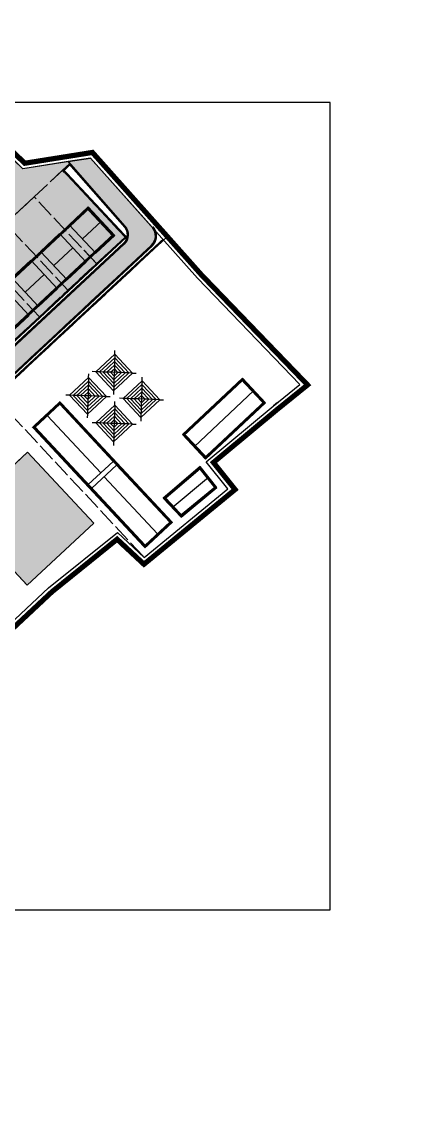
# Model space of a CAD drawing. Header units: metres. Extents: x 362096 to 727297, y 5619965 to 11243182.
# Drawn here: x 363652.1 to 363801.6, y 5621228.2 to 5621649.4 of the extents above; entities that cross this region are included whole.
import ezdxf

# ---------------------------------------------------------------- set-up
doc = ezdxf.new("R2010")
doc.units = ezdxf.units.M
doc.header["$MEASUREMENT"] = 0
doc.linetypes.add('BAUGRENZE2', pattern=[10.25, 3.5, -1, 3.5, -1, 0.25, -1])
doc.linetypes.add('GELTUNGSBEREICH', pattern=[8.5, 7, -1.5])
for name, color, linetype in [('ALLGEMEINE-WOHNGEBIETE_FA', 11, 'Continuous'), ('BAUGRENZE_FA', 150, 'Continuous'), ('BAUGRENZE_GL', 7, 'Continuous'), ('CANOPY', 12, 'Continuous'), ('COMMERCIAL PLOT', 255, 'Continuous'), ('DACH-BLOCK', 7, 'Continuous'), ('DACH-FIRST', 246, 'Continuous'), ('DETACHED HOUSES', 255, 'Continuous'), ('GELTUNGSBEREICH_B', 7, 'Continuous'), ('GRÜNFLÄCHE_PRIVAT_FA', 85, 'Continuous'), ('KINDER GARDEN', 255, 'Continuous'), ('MAJOR ROAD', 255, 'Continuous'), ('PLOT BOUNDARIES', 80, 'GELTUNGSBEREICH'), ('RESIDENTIAL ROAD', 255, 'Continuous'), ('STRASSENBEGRENZUNG_FA', 72, 'Continuous'), ('STRASSENBEGRENZUNG_GL', 7, 'Continuous'), ('STRASSENVERKEHRSFLÄCHE_FA', 40, 'Continuous'), ('UMGR_ALLGEMEINE-WOHNGEBIETE', 7, 'Continuous'), ('UMGR_GELTUNGSBEREICH', 7, 'Continuous'), ('UMGR_GRÜNFLÄCHE_PRIVAT', 7, 'Continuous'), ('UMGR_STRASSENVERKEHRSFLÄCHE', 7, 'Continuous')]:
    doc.layers.add(name, color=color, linetype=linetype)
doc.layers.add('Planning area', color=1, linetype='Continuous', plot=False)

# ---------------------------------------------------------------- blocks, each defined once
blk = doc.blocks.new('eaws_roofhatch_2460467.643564815')
at = {"layer": 'DACH-FIRST'}
blk.add_line((5.118865300668404, -5.481534278020263), (-2.189847069443204, -12.30668801255524), dxfattribs=at)
blk = doc.blocks.new('eaws_roofhatch_2460467.645567130')
at = {"layer": 'DACH-FIRST'}
blk.add_line((5.118865300726611, -5.481534276157618), (-2.189847069326788, -12.30668800976127), dxfattribs=at)
blk = doc.blocks.new('eaws_roofhatch_2460467.645694444')
at = {"layer": 'DACH-FIRST'}
blk.add_line((5.118865300668404, -5.481534276157618), (-2.189847069326788, -12.30668800976127), dxfattribs=at)
blk = doc.blocks.new('eaws_roofhatch_2460467.652268519')
at = {"layer": 'DACH-FIRST'}
blk.add_line((4.756479939911515, 4.430112704634666), (-15.69019408384338, 26.38309704326093), dxfattribs=at)
blk = doc.blocks.new('eaws_roofhatch_2460467.652615741')
at = {"layer": 'DACH-FIRST'}
blk.add_line((4.756479939911515, 4.430112704634666), (-15.69019408384338, 26.38309704326093), dxfattribs=at)
blk = doc.blocks.new('eaws_roofhatch_2460467.652777778')
at = {"layer": 'DACH-FIRST'}
blk.add_line((4.449393763788976, -4.738448600284755), (27.45539612439461, 16.86414162907749), dxfattribs=at)
blk = doc.blocks.new('eaws_roofhatch_2460467.652951389')
at = {"layer": 'DACH-FIRST'}
blk.add_line((3.407779004075564, -3.658830722793937), (17.36411511880578, 8.036628075875342), dxfattribs=at)

msp = doc.modelspace()

# ---------------------------------------------------------------- hatches: boundary and pattern name
at = {"layer": 'ALLGEMEINE-WOHNGEBIETE_FA'}
h = msp.add_hatch(color=256, dxfattribs=at)
edge = h.paths.add_edge_path(flags=0)
edge.add_line((363542.7614438118, 5621523.65724724), (363541.204718348, 5621520.556094768))
edge.add_line((363541.204718348, 5621520.556094768), (363584.860608503, 5621473.914421352))
edge.add_arc((363588.5110535545, 5621477.33118166), 5.00000000808462, 223.1061434791995, 312.9757228753099)
edge.add_line((363591.9194956237, 5621473.672968607), (363691.7381540066, 5621566.676331062))
edge.add_line((363691.7381540066, 5621566.676331062), (363667.7574951007, 5621592.356007331))
edge.add_line((363667.7574951007, 5621592.356007331), (363670.5757413253, 5621594.978021832))
edge.add_line((363670.5757413253, 5621594.978021832), (363669.9447110129, 5621595.696424107))
edge.add_line((363669.9447110129, 5621595.696424107), (363652.5134323891, 5621592.907160611))
edge.add_line((363652.5134323891, 5621592.907160611), (363641.5413848736, 5621603.293094276))
edge.add_line((363641.5413848736, 5621603.293094276), (363625.3230868382, 5621600.756451258))
edge.add_line((363625.3230868382, 5621600.756451258), (363542.7614438118, 5621523.65724724))
at = {"layer": 'GRÜNFLÄCHE_PRIVAT_FA'}
msp.add_hatch(color=256, dxfattribs=at).paths.add_polyline_path([(363654.1680655169, 5621432.813861908), (363679.7696692722, 5621456.667470765), (363654.2371239717, 5621483.88514729), (363628.6355202165, 5621460.031538433)], flags=0)
at = {"layer": 'STRASSENVERKEHRSFLÄCHE_FA'}
h = msp.add_hatch(color=256, dxfattribs=at)
edge = h.paths.add_edge_path(flags=0)
edge.add_arc((3772547.286054234, 1962811.21574545), 5000669.472681507, 132.9748933074524, 132.976552437535, ccw=False)
edge.add_arc((363698.4157202737, 5621567.091751723), 4.999925918023112, 312.9748933074524, 401.6544940454627)
edge.add_line((363702.1514963814, 5621570.414888202), (363678.451591572, 5621597.057651354))
edge.add_line((363678.451591572, 5621597.057651354), (363669.9447110129, 5621595.696424107))
edge.add_line((363669.9447110129, 5621595.696424107), (363691.7224429139, 5621570.903364501))
edge.add_arc((363687.9658590733, 5621567.60365575), 4.999999999341675, -47.024277130328926, 41.29543048964831, ccw=False)
edge.add_line((363691.3743011366, 5621563.945442703), (363591.8349869833, 5621471.202351755))
edge.add_arc((363588.4265449196, 5621474.860564803), 5.000000000087218, 223.1061452311927, 312.9757228721112, ccw=False)
edge.add_line((363584.7760999784, 5621471.443804388), (363483.6434186334, 5621579.493313334))
edge.add_line((363483.6434186334, 5621579.493313334), (363474.4169654058, 5621578.09304742))
edge.add_line((363474.4169654058, 5621578.09304742), (363633.8975350067, 5621405.882920718))
edge.add_line((363633.8975350067, 5621405.882920718), (363636.5819553781, 5621407.619336049))
edge.add_line((363636.5819553781, 5621407.619336049), (363639.7152774328, 5621410.552077383))
edge.add_line((363639.7152774328, 5621410.552077383), (363595.6359314743, 5621457.646168256))
edge.add_arc((363599.2865102002, 5621461.062891435), 5.000072230870101, 132.9765524385214, 223.1047861059825, ccw=False)

# ---------------------------------------------------------------- linework, layer by layer
at = {"layer": 'BAUGRENZE_FA', "const_width": 0.8}
msp.add_lwpolyline([(363677.5076915276, 5621577.482879898), (363583.2618455171, 5621489.472522496), (363592.782934976, 5621479.27686874), (363687.0287809869, 5621567.287226142)], close=True, dxfattribs=at)
at = {"layer": 'BAUGRENZE_FA', "const_width": 0.9, "flags": 128}
for points in [[(363714.4508547548, 5621490.744349733), (363722.7335723767, 5621481.923545416), (363745.0834818544, 5621502.910065739), (363736.8007642325, 5621511.730870057)], [(363656.551205743, 5621493.509955517), (363666.7227551528, 5621502.983581149), (363709.592615023, 5621456.955490652), (363699.421065613, 5621447.48186502)], [(363707.0884117681, 5621466.262805836), (363713.2958400245, 5621459.598075175), (363726.4043663924, 5621470.357138611), (363720.5119961316, 5621477.737349983)]]:
    msp.add_lwpolyline(points, close=True, dxfattribs=at)
at = {"layer": 'BAUGRENZE_GL', "linetype": 'BAUGRENZE2', "const_width": 0.25, "flags": 128}
msp.add_lwpolyline([(363677.5330783559, 5621578.224907868), (363582.5198175467, 5621489.497909324), (363592.7575481476, 5621478.534840769), (363687.7708089573, 5621567.261839314), (363677.5330783559, 5621578.224907868)], dxfattribs=at)
at = {"layer": 'BAUGRENZE_GL', "const_width": 0.25}
msp.add_lwpolyline([(363687.5880911481, 5621567.091210471), (363687.7708089573, 5621567.261839314), (363687.600180114, 5621567.444557124)], dxfattribs=at)
at = {"layer": 'BAUGRENZE_GL'}
for points in [[(363713.8147733604, 5621490.764361222), (363722.713560888, 5621481.287464021), (363745.7195632488, 5621502.89005425), (363736.8207757212, 5621512.366951451), (363713.8147733604, 5621490.764361222)], [(363657.1872006184, 5621493.487360862), (363666.7001604981, 5621502.347586273), (363708.9566201475, 5621456.978085306), (363699.4436602677, 5621448.117859896), (363657.1872006184, 5621493.487360862)], [(363706.439061934, 5621466.299739311), (363713.2546199421, 5621458.982077866), (363727.0330330309, 5621470.290963115), (363720.5733210735, 5621478.381771659), (363706.439061934, 5621466.299739311)]]:
    msp.add_lwpolyline(points, dxfattribs=at)
at = {"layer": 'CANOPY'}
for p, q in [((363687.7879772079, 5621520.259341568), (363687.7399120153, 5621518.845945043)), ((363687.8360424004, 5621521.672738093), (363687.7879772079, 5621520.259341568)), ((363687.8360424004, 5621521.672738093), (363687.8841075929, 5621523.086134618)), ((363687.6437816299, 5621516.019151993), (363687.4995860533, 5621511.778962418)), ((363687.6918468227, 5621517.432548517), (363687.6437816299, 5621516.019151993)), ((363687.7399120153, 5621518.845945043), (363687.6918468227, 5621517.432548517)), ((363677.7409171259, 5621512.651519367), (363677.6928519334, 5621511.238122842)), ((363677.7409171259, 5621512.651519367), (363677.7889823185, 5621514.064915893)), ((363680.5287338122, 5621514.84608143), (363679.1153372871, 5621514.894146622)), ((363681.9421303374, 5621514.798016238), (363680.5287338122, 5621514.84608143)), ((363683.3555268625, 5621514.749951046), (363681.9421303374, 5621514.798016238)), ((363684.7689233877, 5621514.701885854), (363683.3555268625, 5621514.749951046)), ((363686.1823199129, 5621514.653820662), (363684.7689233877, 5621514.701885854)), ((363689.009112963, 5621514.557690273), (363686.1823199129, 5621514.653820662)), ((363687.4995860533, 5621511.778962418), (363687.4515208601, 5621510.365565893)), ((363690.4225094882, 5621514.509625081), (363689.009112963, 5621514.557690273)), ((363691.8359060134, 5621514.461559889), (363690.4225094882, 5621514.509625081)), ((363693.2493025386, 5621514.413494697), (363691.8359060134, 5621514.461559889)), ((363694.6626990637, 5621514.365429505), (363693.2493025386, 5621514.413494697)), ((363694.6626990637, 5621514.365429505), (363696.0760955889, 5621514.317364313)), ((363698.3018781935, 5621511.420446138), (363698.253813001, 5621510.007049613)), ((363698.3018781935, 5621511.420446138), (363698.349943386, 5621512.833842663)), ((363677.5967215482, 5621508.411329792), (363677.5486563554, 5621506.997933268)), ((363677.6447867409, 5621509.824726317), (363677.5967215482, 5621508.411329792)), ((363677.6928519334, 5621511.238122842), (363677.6447867409, 5621509.824726317)), ((363687.3553904755, 5621507.538772842), (363687.307325283, 5621506.125376317)), ((363687.4034556681, 5621508.952169367), (363687.3553904755, 5621507.538772842)), ((363687.4515208601, 5621510.365565893), (363687.4034556681, 5621508.952169367)), ((363698.1576826158, 5621507.180256562), (363698.109617423, 5621505.766860038)), ((363698.2057478084, 5621508.593653088), (363698.1576826158, 5621507.180256562)), ((363698.253813001, 5621510.007049613), (363698.2057478084, 5621508.593653088)), ((363670.4336085378, 5621505.824862705), (363669.0202120126, 5621505.872927897)), ((363671.8470050629, 5621505.776797513), (363670.4336085378, 5621505.824862705)), ((363673.2604015881, 5621505.72873232), (363671.8470050629, 5621505.776797513)), ((363674.6737981133, 5621505.680667128), (363673.2604015881, 5621505.72873232)), ((363676.0871946385, 5621505.632601936), (363674.6737981133, 5621505.680667128)), ((363678.9139876885, 5621505.536471548), (363676.0871946385, 5621505.632601936)), ((363677.5486563554, 5621506.997933268), (363677.4044607788, 5621502.757743692)), ((363680.3273842138, 5621505.488406355), (363678.9139876885, 5621505.536471548)), ((363681.740780739, 5621505.440341163), (363680.3273842138, 5621505.488406355)), ((363683.1541772641, 5621505.392275971), (363681.740780739, 5621505.440341163)), ((363684.5675737893, 5621505.344210779), (363683.1541772641, 5621505.392275971)), ((363684.5675737893, 5621505.344210779), (363685.9809703144, 5621505.296145587)), ((363687.8157007814, 5621502.031587084), (363687.8637659739, 5621503.444983609)), ((363690.9945696053, 5621504.593789475), (363689.5811730802, 5621504.641854667)), ((363692.4079661305, 5621504.545724283), (363690.9945696053, 5621504.593789475)), ((363693.8213626557, 5621504.497659091), (363692.4079661305, 5621504.545724283)), ((363695.2347591809, 5621504.449593899), (363693.8213626557, 5621504.497659091)), ((363696.6481557061, 5621504.401528707), (363695.2347591809, 5621504.449593899)), ((363699.4749487561, 5621504.305398318), (363696.6481557061, 5621504.401528707)), ((363698.109617423, 5621505.766860038), (363697.9654218464, 5621501.526670462)), ((363700.8883452814, 5621504.257333126), (363699.4749487561, 5621504.305398318)), ((363702.3017418066, 5621504.209267934), (363700.8883452814, 5621504.257333126)), ((363703.7151383317, 5621504.161202742), (363702.3017418066, 5621504.209267934)), ((363705.1285348568, 5621504.11313755), (363703.7151383317, 5621504.161202742)), ((363705.1285348568, 5621504.11313755), (363706.541931382, 5621504.065072358)), ((363677.3083303936, 5621499.930950642), (363677.2602652011, 5621498.517554116)), ((363677.3563955856, 5621501.344347168), (363677.3083303936, 5621499.930950642)), ((363677.4044607788, 5621502.757743692), (363677.3563955856, 5621501.344347168)), ((363687.7195703964, 5621499.204794033), (363687.6715052037, 5621497.791397508)), ((363687.7676355889, 5621500.618190559), (363687.7195703964, 5621499.204794033)), ((363687.8157007814, 5621502.031587084), (363687.7676355889, 5621500.618190559)), ((363697.8692914612, 5621498.699877412), (363697.8212262687, 5621497.286480887)), ((363697.9173566532, 5621500.113273938), (363697.8692914612, 5621498.699877412)), ((363697.9654218464, 5621501.526670462), (363697.9173566532, 5621500.113273938)), ((363677.2602652011, 5621498.517554116), (363677.2122000086, 5621497.104157591)), ((363680.5083921932, 5621495.204930421), (363679.0949956681, 5621495.252995613)), ((363681.9217887184, 5621495.156865229), (363680.5083921932, 5621495.204930421)), ((363683.3351852436, 5621495.108800037), (363681.9217887184, 5621495.156865229)), ((363684.7485817688, 5621495.060734845), (363683.3351852436, 5621495.108800037)), ((363686.161978294, 5621495.012669653), (363684.7485817688, 5621495.060734845)), ((363688.988771344, 5621494.916539264), (363686.161978294, 5621495.012669653)), ((363687.6234400109, 5621496.378000984), (363687.4792444343, 5621492.137811408)), ((363687.6715052037, 5621497.791397508), (363687.6234400109, 5621496.378000984)), ((363690.4021678693, 5621494.868474072), (363688.988771344, 5621494.916539264)), ((363691.8155643945, 5621494.82040888), (363690.4021678693, 5621494.868474072)), ((363693.2289609196, 5621494.772343688), (363691.8155643945, 5621494.82040888)), ((363694.6423574447, 5621494.724278496), (363693.2289609196, 5621494.772343688)), ((363694.6423574447, 5621494.724278496), (363696.0557539699, 5621494.676213304)), ((363697.8212262687, 5621497.286480887), (363697.7731610761, 5621495.873084362)), ((363687.4311792411, 5621490.724414884), (363687.3831140491, 5621489.311018358)), ((363687.4792444343, 5621492.137811408), (363687.4311792411, 5621490.724414884)), ((363687.3350488566, 5621487.897621833), (363687.286983664, 5621486.484225308)), ((363687.3831140491, 5621489.311018358), (363687.3350488566, 5621487.897621833))]:
    msp.add_line(p, q, dxfattribs=at)
for points in [[(363680.5287338122, 5621514.84608143), (363687.8360424004, 5621521.672738093), (363694.6626990637, 5621514.365429505), (363687.3553904755, 5621507.538772842)], [(363681.9421303374, 5621514.798016238), (363687.7879772079, 5621520.259341568), (363693.2493025386, 5621514.413494697), (363687.4034556681, 5621508.952169367)], [(363683.3555268625, 5621514.749951046), (363687.7399120155, 5621518.845945042), (363691.8359060135, 5621514.461559889), (363687.4515208604, 5621510.365565893)], [(363684.7689233877, 5621514.701885854), (363687.6918468227, 5621517.432548517), (363690.4225094882, 5621514.509625081), (363687.4995860533, 5621511.778962418)], [(363686.1823199129, 5621514.653820662), (363687.6437816299, 5621516.019151993), (363689.009112963, 5621514.557690273), (363687.5476512461, 5621513.192358942)], [(363670.4336085378, 5621505.824862705), (363677.7409171259, 5621512.651519367), (363684.5675737893, 5621505.344210779), (363677.2602652011, 5621498.517554116)], [(363690.9945696053, 5621504.593789475), (363698.3018781935, 5621511.420446138), (363705.1285348568, 5621504.11313755), (363697.8212262687, 5621497.286480887)], [(363671.8470050629, 5621505.776797513), (363677.6928519334, 5621511.238122842), (363683.1541772641, 5621505.392275971), (363677.3083303936, 5621499.930950642)], [(363673.2604015881, 5621505.72873232), (363677.6447867409, 5621509.824726317), (363681.740780739, 5621505.440341163), (363677.3563955862, 5621501.344347167)], [(363674.6737981133, 5621505.680667128), (363677.5967215482, 5621508.411329792), (363680.3273842138, 5621505.488406355), (363677.4044607788, 5621502.757743692)], [(363692.4079661305, 5621504.545724283), (363698.253813001, 5621510.007049613), (363703.7151383317, 5621504.161202742), (363697.8692914612, 5621498.699877412)], [(363693.8213626557, 5621504.497659091), (363698.2057478086, 5621508.593653087), (363702.3017418066, 5621504.209267934), (363697.9173566535, 5621500.113273938)], [(363695.2347591809, 5621504.449593899), (363698.1576826158, 5621507.180256562), (363700.8883452814, 5621504.257333126), (363697.9654218464, 5621501.526670462)], [(363676.0871946385, 5621505.632601936), (363677.5486563554, 5621506.997933268), (363678.9139876885, 5621505.536471548), (363677.4525259716, 5621504.171140216)], [(363696.6481557061, 5621504.401528707), (363698.109617423, 5621505.766860038), (363699.4749487561, 5621504.305398318), (363698.0134870392, 5621502.940066987)], [(363680.5083921932, 5621495.204930421), (363687.8157007814, 5621502.031587084), (363694.6423574447, 5621494.724278496), (363687.3350488566, 5621487.897621833)], [(363681.9217887184, 5621495.156865229), (363687.7676355889, 5621500.618190559), (363693.2289609196, 5621494.772343688), (363687.3831140491, 5621489.311018358)], [(363683.3351852436, 5621495.108800037), (363687.7195703965, 5621499.204794032), (363691.8155643945, 5621494.82040888), (363687.4311792415, 5621490.724414884)], [(363684.7485817688, 5621495.060734845), (363687.6715052037, 5621497.791397508), (363690.4021678693, 5621494.868474072), (363687.4792444343, 5621492.137811408)], [(363686.161978294, 5621495.012669653), (363687.6234400109, 5621496.378000984), (363688.988771344, 5621494.916539264), (363687.5273096271, 5621493.551207933)]]:
    msp.add_lwpolyline(points, close=True, dxfattribs=at)
at = {"layer": 'COMMERCIAL PLOT'}
for p, q in [((363713.8147733604, 5621490.764361222), (363736.820775721, 5621512.366951452)), ((363745.7195632488, 5621502.89005425), (363736.8207757212, 5621512.366951451)), ((363722.713560888, 5621481.287464021), (363745.7195632485, 5621502.89005425)), ((363750.3581868444, 5621503.047313648), (363748.8035299443, 5621501.789123709)), ((363670.9927334543, 5621497.738778661), (363666.7001604981, 5621502.347586273)), ((363722.713560888, 5621481.287464021), (363713.8147733604, 5621490.764361222)), ((363706.439061934, 5621466.299739311), (363720.5733210735, 5621478.381771659)), ((363727.0330330309, 5621470.290963115), (363720.5733210735, 5621478.381771659)), ((363713.2546199421, 5621458.982077866), (363727.0330330321, 5621470.290963115)), ((363729.3521742438, 5621472.194440799), (363729.3208400194, 5621472.168722659)), ((363713.2546199421, 5621458.982077866), (363706.439061934, 5621466.299739311)), ((363728.8797103122, 5621467.977994299), (363728.9050027436, 5621467.946315452)), ((363690.1051172062, 5621458.144375176), (363698.9653426167, 5621448.631415296))]:
    msp.add_line(p, q, dxfattribs=at)
msp.add_lwpolyline([(363755.259477714, 5621504.14230287), (363752.8937201598, 5621501.859653488), (363752.6943215632, 5621502.066311917)], dxfattribs=at)
for points in [[(363657.1872006184, 5621493.487360862), (363666.7001604983, 5621502.347586272), (363687.146834522, 5621480.394601935), (363677.6338746422, 5621471.534376524)], [(363670.9927334543, 5621497.738778661), (363670.9927334543, 5621497.738778661)], [(363678.9969862439, 5621470.070844234), (363688.5099461238, 5621478.931069644), (363708.9566201475, 5621456.978085306), (363699.4436602677, 5621448.117859896)]]:
    msp.add_lwpolyline(points, close=True, dxfattribs=at)
at = {"layer": 'DETACHED HOUSES'}
msp.add_line((363645.8313579913, 5621571.880546128), (363656.7944265463, 5621582.118276729), dxfattribs=at)
for points in [[(363680.4620965871, 5621560.43668558), (363687.7708089573, 5621567.261839314), (363677.5330783559, 5621578.224907868), (363670.2243659862, 5621571.399754136)], [(363669.4990280325, 5621550.198954978), (363676.8077404028, 5621557.024108713), (363666.5700098014, 5621567.987177266), (363659.2612974316, 5621561.162023534)], [(363658.5359594774, 5621539.961224376), (363665.8446718478, 5621546.786378111), (363655.6069412464, 5621557.749446666), (363648.2982288766, 5621550.924292931)], [(363647.5728909223, 5621529.723493774), (363654.8816032926, 5621536.548647509), (363644.6438726913, 5621547.511716064), (363637.3351603214, 5621540.68656233)]]:
    msp.add_lwpolyline(points, close=True, dxfattribs=at)
at = {"layer": 'GELTUNGSBEREICH_B', "linetype": 'GELTUNGSBEREICH', "const_width": 2, "flags": 128}
msp.add_lwpolyline([(363725.7035500288, 5621479.969826196), (363749.8717443296, 5621500.080718847), (363761.8768251974, 5621509.79647797), (363721.0632251849, 5621552.16401793), (363679.2176156312, 5621599.205669499), (363653.1929411085, 5621595.041335016), (363646.1133259295, 5621601.977463295), (363642.1496002887, 5621605.412538067), (363547.6621652017, 5621590.634113607), (363514.7032885732, 5621585.985156289), (363473.8642192041, 5621580.106164672), (363440.1231753088, 5621575.979225404), (363445.9218499104, 5621540.012981515), (363453.0889429002, 5621514.379314165), (363465.2810274067, 5621479.841750763), (363476.1102193976, 5621454.986598849), (363525.3372351681, 5621325.67050947), (363547.7511108695, 5621325.368841656), (363570.9469486148, 5621324.728906586), (363586.2930707944, 5621325.586854138), (363579.9936130106, 5621330.766066549), (363600.084670493, 5621336.430500257), (363610.8899235067, 5621339.472840752), (363581.7619440319, 5621376.883669312), (363603.6933120689, 5621392.795061634), (363609.0107435492, 5621387.402974364), (363637.8182218257, 5621406.037070371), (363663.6161649614, 5621430.183549041), (363688.693130112, 5621450.444619016), (363699.0072359297, 5621440.81977424), (363734.0182179043, 5621469.555679819)], close=True, dxfattribs=at)
at = {"layer": 'GELTUNGSBEREICH_B', "const_width": 2}
for points in [[(363680.546889918, 5621597.711336915), (363679.2176156312, 5621599.205669499), (363677.2427389439, 5621598.889659895)], [(363655.1678177958, 5621595.357344621), (363653.1929411085, 5621595.041335016), (363651.7643243243, 5621596.440997149)], [(363760.3221682971, 5621508.538288031), (363761.8768251974, 5621509.79647797), (363760.4892732239, 5621511.236859697)], [(363726.9514159214, 5621478.406870434), (363725.7035500288, 5621479.969826196), (363727.2409078546, 5621481.249095877)], [(363732.4722648896, 5621468.286810528), (363734.0182179043, 5621469.555679819), (363732.7703520117, 5621471.118635581)], [(363687.1374478523, 5621449.187697099), (363688.693130112, 5621450.444619016), (363690.1553576073, 5621449.080107839)], [(363697.5450084344, 5621442.184285417), (363699.0072359297, 5621440.81977424), (363700.5531889444, 5621442.08864353)]]:
    msp.add_lwpolyline(points, dxfattribs=at)
at = {"layer": 'KINDER GARDEN'}
for p, q in [((363628.6355202161, 5621460.031538433), (363654.2371239717, 5621483.88514729)), ((363679.7696692722, 5621456.667470765), (363654.2371239717, 5621483.88514729)), ((363654.1680655169, 5621432.813861908), (363628.6355202165, 5621460.031538433)), ((363654.1680655167, 5621432.813861908), (363679.7696692722, 5621456.667470765))]:
    msp.add_line(p, q, dxfattribs=at)
at = {"layer": 'MAJOR ROAD'}
for p, q in [((363669.9447110129, 5621595.696424107), (363678.451591572, 5621597.057651354)), ((363691.7224429139, 5621570.903364501), (363669.9447110129, 5621595.696424107)), ((363702.1514482661, 5621570.414942292), (363678.451591572, 5621597.057651354)), ((363691.3743011365, 5621563.945442703), (363591.8349869834, 5621471.202351755)), ((363701.824058871, 5621563.433543528), (363595.8779348421, 5621464.721079011))]:
    msp.add_line(p, q, dxfattribs=at)
for centre, start, end in [((363687.9658590729, 5621567.60365575), 312.975722872373, 41.295430489189), ((363698.4156168072, 5621567.091756576), 312.9757228724466, 41.65530500950809)]:
    msp.add_arc(centre, 5, start, end, dxfattribs=at)
at = {"layer": 'Planning area', "linetype": 'Continuous'}
msp.add_lwpolyline([(363770.5809688367, 5621307.949902683), (363770.5809688367, 5621618.421029983), (363417.6362416017, 5621618.421029983), (363417.6362416017, 5621307.949902683)], close=True, dxfattribs=at)
at = {"layer": 'PLOT BOUNDARIES'}
for p, q in [((363656.7944265456, 5621582.11827673), (363670.5757413258, 5621594.978021832)), ((363656.7944265459, 5621582.11827673), (363667.757495101, 5621592.356007331)), ((363691.7381540067, 5621566.676331062), (363667.7574951008, 5621592.356007331)), ((363645.8313579913, 5621571.880546128), (363656.7944265464, 5621582.118276729)), ((363680.7635078465, 5621556.450998332), (363656.7944265463, 5621582.118276729)), ((363680.7519302425, 5621556.463396205), (363656.7944265459, 5621582.11827673)), ((363669.7888616879, 5621546.225665603), (363645.8313579913, 5621571.880546128)), ((363691.7381540066, 5621566.676331062), (363591.9194956237, 5621473.672968607)), ((363598.3538652118, 5621464.636718568), (363708.2007341209, 5621566.983597694)), ((363658.8142155285, 5621536.000332872), (363634.8682894362, 5621561.642815528)), ((363641.7252159939, 5621505.046813459), (363699.0917038006, 5621443.476503551))]:
    msp.add_line(p, q, dxfattribs=at)
at = {"layer": 'RESIDENTIAL ROAD'}
for points in [[(363474.3580729314, 5621578.156640624), (363483.6434186336, 5621579.493313334), (363584.7760999784, 5621471.443804388, 0.4135470067142942), (363591.8349869834, 5621471.202351755), (363691.3743011365, 5621563.945442703, 0.4056498434672631), (363691.7224429139, 5621570.903364501), (363669.9447110129, 5621595.696424107)], [(363595.6359314743, 5621457.646168256), (363639.7152774328, 5621410.552077383), (363636.5819553781, 5621407.619336049), (363633.8975350067, 5621405.882920718), (363474.4169654058, 5621578.09304742), (363483.6434186334, 5621579.493313334), (363584.7760999784, 5621471.443804388, 0.4135470067134595), (363591.8349869833, 5621471.202351755), (363691.3743011366, 5621563.945442703, 0.4056498435035265), (363691.7224429139, 5621570.903364501), (363669.9447110129, 5621595.696424107), (363678.451591572, 5621597.057651354), (363702.1514963814, 5621570.414888202, -0.4074797412377268), (363701.824058871, 5621563.433543528, 7.239320665157315e-06), (363595.8779659314, 5621464.721107978, 0.41486923862917), (363595.6359314743, 5621457.646168256, 7.774558092572805)], [(363541.204718348, 5621520.556094768), (363584.8606086191, 5621473.91442124, 0.4337113997830586), (363592.1786419299, 5621473.91442124), (363691.7381540067, 5621566.676331062), (363667.7613738389, 5621592.351853786), (363670.5757413258, 5621594.978021832), (363691.7224429139, 5621570.903364501, -0.4056498434463066), (363691.3743011366, 5621563.945442703), (363591.8349869833, 5621471.202351755, -0.4135470067092625), (363584.7760999784, 5621471.443804388, -4.164025360914016e-12), (363542.523531421, 5621516.586177987, -0.2192200237090919), (363541.204718348, 5621520.556094768, 0.4605740472673136)], [(363706.5619871772, 5621565.456739104), (363598.3538951201, 5621464.636746435, 0.4148730817587588), (363598.1118065355, 5621457.561864545), (363640.9929331622, 5621411.747943528), (363639.7152774328, 5621410.552077383), (363595.6359314743, 5621457.646168256, -0.4148831406804097), (363595.877965931, 5621464.721107978), (363701.824058871, 5621563.433543528, 0.4074699245199185), (363702.1515120605, 5621570.414870576)]]:
    msp.add_lwpolyline(points, format="xyb", dxfattribs=at)
at = {"layer": 'STRASSENBEGRENZUNG_FA', "const_width": 0.5}
msp.add_lwpolyline([(363541.5961034668, 5621519.552591622, 0.1650506296479852), (363542.8155670163, 5621516.85951882), (363585.0681355737, 5621471.717145221, 0.4135470067101811), (363591.5623116182, 5621471.495008799), (363691.1016257716, 5621564.238099746, 0.4056498434815738), (363691.4219162066, 5621570.639387801), (363670.5472532331, 5621594.404340264), (363668.3268319357, 5621592.332400658), (363692.3038175615, 5621566.65665792), (363592.4611354076, 5621473.630911959, -0.4329462611279918), (363584.5685730238, 5621473.641080406)], format="xyb", close=True, dxfattribs=at)
msp.add_lwpolyline([(363702.4503836808, 5621570.680719696, -0.407469924518693), (363702.0967342361, 5621563.140886485), (363596.1506412961, 5621464.428450935, 0.4148831406639877), (363595.9279670696, 5621457.91950909), (363639.7339721949, 5621411.117453812), (363640.4275567337, 5621411.76663829), (363597.8197709402, 5621457.288523711, -0.4148730817687038), (363598.0812197551, 5621464.929403479), (363706.2893118121, 5621565.749396148)], format="xyb", dxfattribs=at)
at = {"layer": 'STRASSENBEGRENZUNG_GL', "const_width": 0.3}
for points in [[(363541.204718348, 5621520.556094768, 0.2192200237090919), (363542.523531421, 5621516.586177987, 4.164025360914016e-12), (363584.7760999784, 5621471.443804388, 0.4135470067092625), (363591.8349869833, 5621471.202351755), (363691.3743011366, 5621563.945442703, 0.4056498434463066), (363691.7224429139, 5621570.903364501), (363670.5757413258, 5621594.978021832), (363667.7613738389, 5621592.351853786), (363691.7381540067, 5621566.676331062), (363592.1786419299, 5621473.91442124, -0.4337113997830586), (363584.8606086191, 5621473.91442124), (363541.204718348, 5621520.556094768, -0.4605740472673136)], [(363702.1515120605, 5621570.414870576, -0.4074699245199185), (363701.824058871, 5621563.433543528), (363595.877965931, 5621464.721107978, 0.4148831406804097), (363595.6359314743, 5621457.646168256), (363639.7152774328, 5621410.552077383), (363640.9929331622, 5621411.747943528), (363598.1118065355, 5621457.561864545, -0.4148730817587588), (363598.3538951201, 5621464.636746435), (363706.5619871772, 5621565.456739104)]]:
    msp.add_lwpolyline(points, format="xyb", dxfattribs=at)
at = {"layer": 'UMGR_ALLGEMEINE-WOHNGEBIETE'}
msp.add_lwpolyline([(363542.7614438118, 5621523.65724724), (363541.204718348, 5621520.556094768), (363584.860608503, 5621473.914421352, 0.4135470156415947), (363591.9194956237, 5621473.672968607), (363691.7381540066, 5621566.676331062), (363667.7574951007, 5621592.356007331), (363670.5757413253, 5621594.978021832), (363669.9447110129, 5621595.696424107), (363652.5134323891, 5621592.907160611), (363641.5413848736, 5621603.293094276), (363625.3230868382, 5621600.756451258)], format="xyb", close=True, dxfattribs=at)
at = {"layer": 'UMGR_GELTUNGSBEREICH'}
msp.add_lwpolyline([(363636.5819553781, 5621407.619336049), (363662.3026136635, 5621431.693477286), (363688.7875133333, 5621453.092095589), (363699.0917038006, 5621443.476503551), (363731.2241439553, 5621469.849793137), (363722.9177547166, 5621480.253570497), (363748.602955552, 5621501.626798065), (363758.9236180814, 5621509.979350808), (363719.5952893888, 5621550.805069121), (363678.451591572, 5621597.057651354), (363652.5134323891, 5621592.907160611), (363644.7573162428, 5621600.506078796)], dxfattribs=at)
at = {"layer": 'UMGR_GRÜNFLÄCHE_PRIVAT'}
msp.add_lwpolyline([(363654.1680655169, 5621432.813861908), (363679.7696692722, 5621456.667470765), (363654.2371239717, 5621483.88514729), (363628.6355202165, 5621460.031538433)], close=True, dxfattribs=at)
at = {"layer": 'UMGR_STRASSENVERKEHRSFLÄCHE'}
msp.add_lwpolyline([(363595.8779659314, 5621464.721107978, -7.239320665157315e-06), (363701.824058871, 5621563.433543528, 0.4074797412377268), (363702.1514963814, 5621570.414888202), (363678.451591572, 5621597.057651354), (363669.9447110129, 5621595.696424107), (363691.7224429139, 5621570.903364501, -0.4056498435035265), (363691.3743011366, 5621563.945442703), (363591.8349869833, 5621471.202351755, -0.4135470067134595), (363584.7760999784, 5621471.443804388), (363483.6434186334, 5621579.493313334), (363474.4169654058, 5621578.09304742), (363633.8975350067, 5621405.882920718), (363636.5819553781, 5621407.619336049), (363639.7152774328, 5621410.552077383), (363595.6359314743, 5621457.646168256, -0.41486923862917)], format="xyb", close=True, dxfattribs=at)

# ---------------------------------------------------------------- block references
at = {"layer": 'DACH-BLOCK'}
for name, p in [('eaws_roofhatch_2460467.645694444', (363677.5330783559, 5621578.224907868)), ('eaws_roofhatch_2460467.645567130', (363666.5700098014, 5621567.987177266)), ('eaws_roofhatch_2460467.643564815', (363655.6069412464, 5621557.749446666)), ('eaws_roofhatch_2460467.652777778', (363713.8147733604, 5621490.764361222)), ('eaws_roofhatch_2460467.652268519', (363677.6338746422, 5621471.534376524)), ('eaws_roofhatch_2460467.652615741', (363699.4436602677, 5621448.117859896)), ('eaws_roofhatch_2460467.652951389', (363706.439061934, 5621466.299739311))]:
    msp.add_blockref(name, p, dxfattribs=at)

doc.saveas('drawing.dxf')
